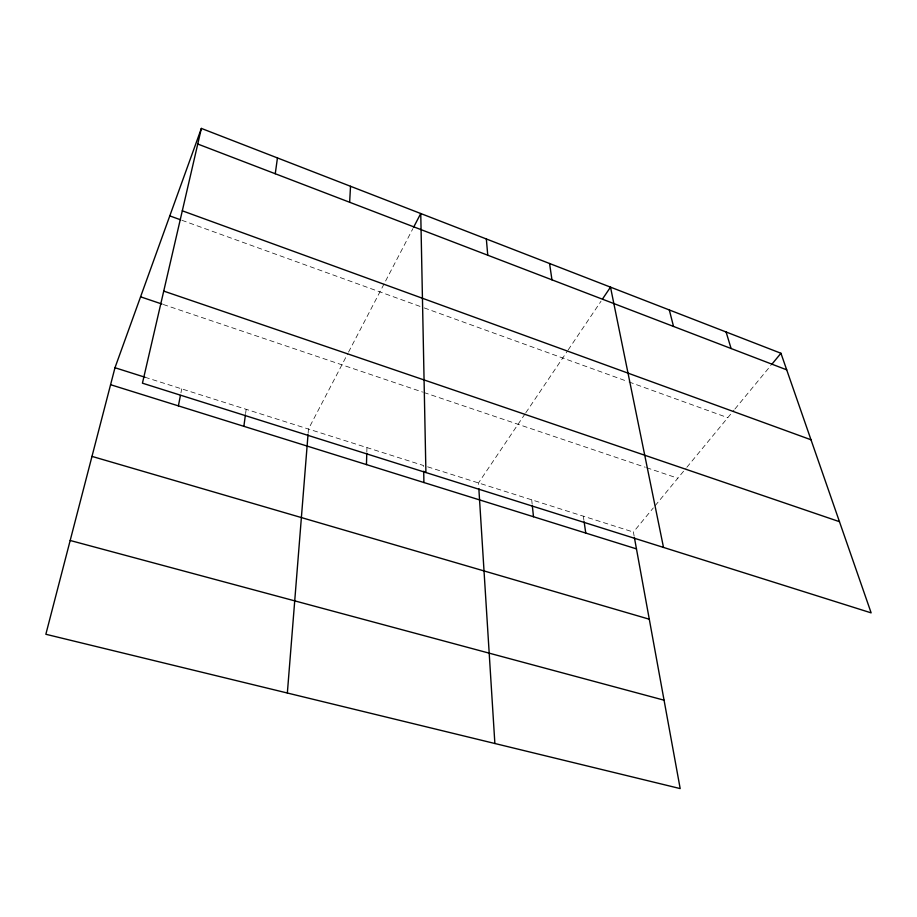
<?xml version="1.0" encoding="UTF-8"?>
<svg xmlns="http://www.w3.org/2000/svg" width="917" height="917" viewBox="0 0 917 917"><rect width="100%" height="100%" fill="white"/><g stroke="black" fill="none" stroke-linecap="round" stroke-linejoin="round"><path stroke-width="0.69" stroke-dasharray="4.58 3.44" d="M366.834 451.852L366.949 447.599M308.123 433.305L308.456 429.053L347.887 353.389M245.596 413.567L246.169 409.314M180.947 392.797L181.715 388.877M348.54 352.117L412.902 228.597M525.051 413.888L478.491 482.95L478.766 487.191M525.831 412.73L567.394 351.085M568.173 349.939L601.036 301.189M634.163 536.262L633.395 532.055L653.317 507.915M655.128 505.714L685.95 468.369M686.856 467.28L734.047 410.094M734.941 409.005L770.968 365.344M144.943 377.219L423.608 465.549L423.677 469.802M427.62 466.822L633.395 532.055M163.318 304.501L422.611 392.063M423.941 392.51L645.236 467.234M646.588 467.693L677.812 478.238M181.91 220.286L422.875 307.424M424.216 307.906L627.629 381.472M628.97 381.953L727.777 417.682M583.315 516.179L583.923 520.398M531.711 499.822L532.147 504.052"/><path stroke-width="1.38" d="M366.456 464.598L366.789 453.262M349.641 202.256L350.523 186.277M287.353 693.023L308.009 434.727M243.865 426.325L245.401 414.977M275.26 173.737L277.45 157.93M178.391 405.876L180.431 395.422M201.362 128.414L142.433 383.18L871.15 612.877L780.94 353.263L201.362 128.414L114.98 367.728L45.85 634.266L680.185 788.586L634.415 537.671M413.556 227.336L420.754 213.523L425.912 472.542M602.607 298.85L610.504 287.136L663.507 547.426M771.873 364.244L780.94 353.263M70.173 540.48L664.057 700.187M91.987 456.391L649.293 619.216M110.579 384.704L636.467 548.893M114.98 367.728L144.943 377.219M140.576 296.821L161.977 304.054M163.73 291.102L839.468 521.681M169.783 215.896L180.557 219.793M182.3 210.807L810.995 439.77M197.751 144.026L786.706 369.838M726.092 331.977L731.101 348.529M669.307 309.957L673.525 326.441M549.558 263.5L551.965 279.834M584.129 521.807L585.757 533.064M532.296 505.462L533.488 516.741M486.342 238.97L487.752 255.213M478.846 488.601L494.871 743.504M423.711 471.212L423.906 482.537"/></g></svg>
